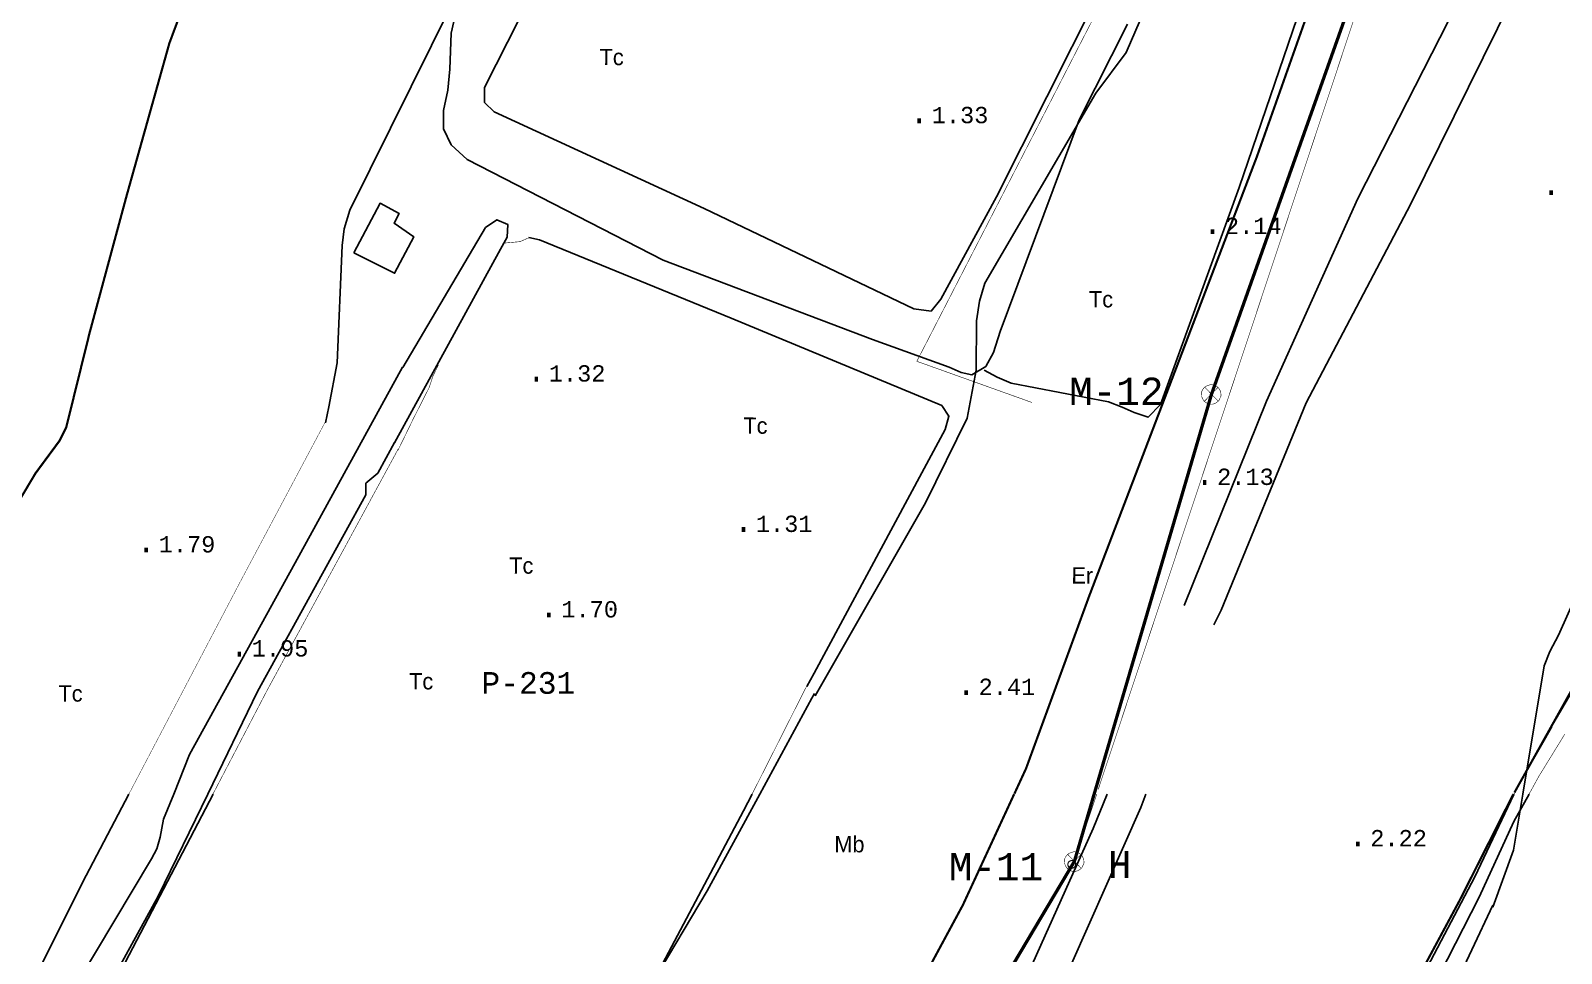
# Model space of a CAD drawing. Extents: x 742700 to 743500, y 4404700 to 4405200.
# Drawn here: x 743092.9 to 743233.2, y 4404985.4 to 4405070 of the extents above; entities that cross this region are included whole.
import ezdxf

# ---------------------------------------------------------------- set-up
doc = ezdxf.new("R2010")
doc.units = 0
doc.header["$MEASUREMENT"] = 0
for name, color, linetype in [('10', 7, 'CONTINUOUS'), ('13', 7, 'CONTINUOUS'), ('18', 7, 'CONTINUOUS'), ('2', 7, 'CONTINUOUS'), ('21', 7, 'CONTINUOUS'), ('24', 7, 'CONTINUOUS'), ('33', 7, 'CONTINUOUS'), ('41', 7, 'CONTINUOUS'), ('42', 7, 'CONTINUOUS'), ('46', 7, 'CONTINUOUS'), ('50', 7, 'CONTINUOUS'), ('51', 7, 'CONTINUOUS'), ('6', 7, 'CONTINUOUS')]:
    doc.layers.add(name, color=color, linetype=linetype)
doc.styles.add('MONOTXT', font='monotxt', dxfattribs={"height": 0.2})
doc.styles.get("Standard").update_dxf_attribs({"font": 'txt', "height": 0.2})

msp = doc.modelspace()

# ---------------------------------------------------------------- linework, layer by layer
at = {"layer": '10', "color": 7, "linetype": 'Continuous', "const_width": 0.05}
for points in [[(743201.1199999999, 4405037.560000001), (743201.5499999998, 4405037.42), (743201.74, 4405037.29), (743201.8699999999, 4405037.12), (743201.98, 4405036.91), (743202.01, 4405036.69), (743202.01, 4405036.48), (743201.8200000002, 4405036.07), (743201.6299999999, 4405035.91), (743201.4399999998, 4405035.8), (743201.23, 4405035.75), (743201.0099999999, 4405035.75), (743200.7899999998, 4405035.8), (743200.6099999999, 4405035.91), (743200.4199999998, 4405036.07), (743200.23, 4405036.48), (743200.25, 4405036.91), (743200.3599999999, 4405037.12), (743200.4999999999, 4405037.29), (743200.6899999998, 4405037.42), (743201.1199999999, 4405037.560000001)], [(743201.74, 4405037.29), (743200.4999999999, 4405036.02)], [(743200.52, 4405037.310000001), (743201.7699999998, 4405036.02)], [(743188.5599999998, 4404994.72), (743188.9899999999, 4404994.58), (743189.1800000002, 4404994.45), (743189.3099999998, 4404994.28), (743189.4199999998, 4404994.07), (743189.4500000002, 4404993.85), (743189.4500000002, 4404993.64), (743189.26, 4404993.23), (743189.07, 4404993.07), (743188.8799999999, 4404992.96), (743188.6700000002, 4404992.91), (743188.4500000002, 4404992.91), (743188.2299999999, 4404992.96), (743188.0499999998, 4404993.07), (743187.8599999999, 4404993.23), (743187.67, 4404993.64), (743187.69, 4404994.07), (743187.8, 4404994.28), (743187.9400000002, 4404994.45), (743188.1299999999, 4404994.58), (743188.5599999998, 4404994.72)], [(743189.1800000002, 4404994.45), (743187.9400000002, 4404993.18)], [(743187.9599999998, 4404994.47), (743189.2099999998, 4404993.18)]]:
    msp.add_lwpolyline(points, dxfattribs=at)
at = {"layer": '13', "color": 3, "linetype": 'Continuous'}
for points, const_width in [([(743270.08, 4405200), (743261.4899999999, 4405180.8), (743226.53, 4405108.2), (743201.15, 4405036.67), (743190.36, 4404999.89)], 0.3), ([(743226.53, 4405108.2), (743190.77, 4405000.44)], 0.05), ([(743000.0000000001, 4404710.21), (743030.4199999998, 4404739.560000001), (743062.7499999999, 4404788.37), (743105.27, 4404844), (743145.61, 4404921.49), (743188.5799999998, 4404993.83), (743190.39, 4405000)], 0.3), ([(743188.5799999998, 4404993.83), (743190.63, 4405000)], 0.05)]:
    msp.add_lwpolyline(points, dxfattribs=dict(at, const_width=const_width))
at = {"layer": '18', "color": 3, "linetype": 'Continuous', "const_width": 0.2}
msp.add_lwpolyline([(743248.67, 4405200), (743248.56, 4405199.75), (743212.6599999998, 4405126.95), (743145.0299999998, 4405170.85), (743134.01, 4405148.16), (743132.7399999999, 4405145.06), (743129.14, 4405134.46), (743122.1399999999, 4405114.73), (743112.3100000002, 4405086.79), (743105.6199999999, 4405068.85), (743101.7099999998, 4405054.9), (743098.32, 4405042.34), (743096.17, 4405033.64), (743095.5399999998, 4405032.38), (743093.3399999999, 4405029.4), (743076.1299999999, 4405000.46)], dxfattribs=at)
at = {"layer": '2', "color": 7, "linetype": 'Continuous'}
msp.add_3dface([(743500, 4404700), (743500, 4405200), (742700, 4405200), (742700, 4404700)], dxfattribs=at)
at = {"layer": '21', "color": 30, "linetype": 'Continuous', "elevation": 2}
for points in [[(743164.8299999998, 4405009.01), (743174.94, 4405026.71), (743178.74, 4405034.48), (743179.57, 4405038.87), (743179.6099999999, 4405043.38), (743179.8899999999, 4405045.2), (743180.37, 4405046.84), (743190.5500000002, 4405064.27), (743193.32, 4405067.99), (743195.8, 4405073.75)], [(743229.69, 4405000), (743231.6399999999, 4405011.74), (743232.16, 4405013.08), (743232.9400000002, 4405014.57), (743241.2099999998, 4405033.07)], [(743159.7299999999, 4405000), (743164.5, 4405008.78), (743164.75, 4405009.23)], [(743108.5199999998, 4404900.88), (743110.61, 4404905.41), (743110.7999999998, 4404906.53), (743111.2, 4404907.48), (743111.7099999998, 4404908.38), (743112.4199999998, 4404909.2), (743113.32, 4404909.9), (743114.05, 4404910.8), (743123.2199999999, 4404930), (743124.6, 4404933.69), (743135.0000000001, 4404951.59), (743141.6299999999, 4404964.03), (743149.95, 4404982.74), (743154.91, 4404991.13), (743159.7299999999, 4405000)], [(743226.9200000002, 4404989.62), (743228.8299999998, 4404994.84), (743229.69, 4405000)], [(743223.09, 4404981.61), (743226.9200000002, 4404989.82)]]:
    msp.add_lwpolyline(points, dxfattribs=at)
at = {"layer": '33', "color": 5, "linetype": 'Continuous', "extrusion": (-0.043332736599638, 0.02163295979981928, 0.9988264558916559), "const_width": 0.05, "elevation": 63092.46460599999}
msp.add_lwpolyline([(-4273217.908584859, -1301112.677105719), (-4273149.351236572, -1301113.502996727), (-4273150.686006759, -1301102.353468103)], dxfattribs=at)
at = {"layer": '33', "color": 1, "linetype": 'Continuous', "const_width": 0.1, "elevation": 2.77}
msp.add_lwpolyline([(743188.1, 4404993.810000001), (743188.04, 4404993.75), (743188, 4404993.67), (743187.9799999999, 4404993.59), (743187.9799999999, 4404993.51), (743188, 4404993.42), (743188.0299999998, 4404993.35), (743188.0899999999, 4404993.28), (743188.16, 4404993.24), (743188.24, 4404993.2), (743188.32, 4404993.19), (743188.4099999998, 4404993.2), (743188.4899999999, 4404993.23), (743188.5599999998, 4404993.28), (743188.6199999999, 4404993.34), (743188.6599999998, 4404993.42), (743188.68, 4404993.5), (743188.68, 4404993.58), (743188.6599999998, 4404993.67), (743188.6199999999, 4404993.74), (743188.5599999998, 4404993.810000001), (743188.4899999999, 4404993.86), (743188.42, 4404993.89), (743188.3299999998, 4404993.9), (743188.2499999999, 4404993.89), (743188.17, 4404993.86), (743188.1, 4404993.810000001), (743188.1, 4404993.810000001)], dxfattribs=at)
at = {"layer": '41', "color": 1, "linetype": 'Continuous', "extrusion": (0.8492193516112891, -0.5280402379070195, 0), "const_width": 0.05, "elevation": -1694969.60526}
msp.add_lwpolyline([(4133262.81333084, 2.08), (4133257.302387183, 4.47)], dxfattribs=at)
at = {"layer": '41', "color": 3, "linetype": 'Continuous', "const_width": 0.05}
for points, elevation in [([(743138.68, 4405051.06), (743137.7599999999, 4405050.65), (743136.3, 4405050.52)], 1.74), ([(743126.5799999998, 4405031.53), (743127.9699999999, 4405034.39), (743129.45, 4405037.310000001), (743129.7599999999, 4405038.28), (743130.28, 4405039.35)], 1.73), ([(743159.0399999998, 4405000), (743164.0699999998, 4405009.96)], 1.99)]:
    msp.add_lwpolyline(points, dxfattribs=dict(at, elevation=elevation))
at = {"layer": '41', "color": 3, "linetype": 'Continuous', "extrusion": (0.570973835800148, -0.2951606856000765, 0.7660737879001988), "const_width": 0.05, "elevation": -875889.409917}
msp.add_lwpolyline([(4254318.164341646, 1043944.513275617), (4254340.318603345, 1043944.342136683), (4254356.717506791, 1043944.093207325)], dxfattribs=at)
at = {"layer": '41', "color": 3, "linetype": 'Continuous', "extrusion": (0.0556038329005701, -0.03110423070031891, 0.997968306410232), "const_width": 0.05, "elevation": -95692.58700099999}
msp.add_lwpolyline([(4207208.801487826, 1498925.525649869), (4207183.722724702, 1498925.211738826), (4207172.920953558, 1498924.897827782)], dxfattribs=at)
at = {"layer": '41', "color": 3, "linetype": 'Continuous'}
for points in [[(743119.93, 4405034.05, 2.02), (743120.23, 4405035.49, 1.84), (743120.9899999999, 4405039.53, 1.84), (743121.46, 4405050.3, 1.65), (743121.6499999998, 4405051.83, 1.65), (743122.15, 4405053.54, 1.65), (743131.5100000001, 4405072.39, 1.65), (743140.05, 4405091.25, 1.66), (743142.1799999998, 4405096.32, 1.66), (743150.7099999998, 4405115.54, 1.44), (743155.1299999999, 4405125.36, 1.45), (743155.38, 4405126.42, 1.45), (743155.07, 4405127.810000001, 1.45), (743154.0999999999, 4405128.69, 1.45), (743148.75, 4405131.73, 1.45), (743131.9999999999, 4405143.21, 1.45), (743118.8599999999, 4405151.17, 1.45)], [(743180.3000000002, 4405038.87, 2.6), (743181.5099999999, 4405038.21, 2.58), (743182.7699999998, 4405037.66, 2.58), (743191.7099999998, 4405035.96, 2.45), (743192.9699999999, 4405035.48, 2.39), (743194.05, 4405034.97, 2.39), (743195.3399999999, 4405034.55, 2.39), (743196.4699999999, 4405035.71, 2.39), (743203.6699999998, 4405055.62, 2.4), (743210.2299999999, 4405074.77, 2.39), (743214.8299999998, 4405087.16, 2.51), (743215.0400000002, 4405088.55, 2.53), (743214.73, 4405089.7, 2.53), (743214.03, 4405090.62, 2.53), (743213.12, 4405091.17, 2.53), (743211.0499999998, 4405091.85, 2.44), (743209.18, 4405093.03, 2.44), (743208.19, 4405093.57, 2.44)], [(743164.06, 4405009.86, 1.42), (743164.7099999998, 4405011.09, 1.55), (743174.6, 4405029.45, 1.62), (743176.74, 4405033.43, 1.62), (743177.0799999998, 4405034.64, 1.62), (743176.42, 4405035.62, 1.62), (743157.1099999999, 4405043.64, 1.75), (743139.5499999998, 4405050.810000001, 1.83), (743138.5700000002, 4405051.02, 1.83)], [(743023.9799999999, 4405000, 1.56), (743015.65, 4404987.13, 1.55), (743011.2700000001, 4404979.15, 1.54), (743009.8, 4404976.82, 1.49), (743009.0999999999, 4404975.55, 1.49), (743008.7099999998, 4404974.59, 1.51), (743008.45, 4404973.53, 1.51), (743008.52, 4404972.37, 1.51), (743009.2199999999, 4404970.24, 1.51), (743017.15, 4404964.03, 1.5), (743036.4, 4404950.53, 1.5), (743049.66, 4404942.14, 1.5), (743057.8999999998, 4404937.18, 1.53), (743062.89, 4404934.37, 1.54), (743065.65, 4404933.06, 1.54), (743066.8099999998, 4404933.43, 1.54), (743067.6199999999, 4404934.6, 1.54), (743068.59, 4404936.3, 1.54), (743083.07, 4404962.74, 1.54), (743097.6599999998, 4404991.89, 2.22), (743101.91, 4405000, 2.17)], [(743109.6199999999, 4405000, 1.81), (743097.38, 4404976.55, 1.75), (743081.8699999999, 4404947.89, 1.78), (743072.63, 4404929.77, 1.87), (743077.7399999999, 4404926, 1.87), (743092.03, 4404914.66, 1.86), (743106.81, 4404905.13, 1.98), (743110.7000000002, 4404911.72, 1.98), (743125.44, 4404937.04, 1.98), (743142.5899999999, 4404968.89, 1.99), (743158.2599999999, 4404998.46, 1.99), (743159.0399999998, 4405000, 1.99)]]:
    msp.add_polyline3d(points, dxfattribs=at)
at = {"layer": '42', "color": 3, "linetype": 'Continuous', "elevation": 2.77}
msp.add_lwpolyline([(743126.26, 4405032.21), (743135.9799999999, 4405049.97), (743136.5700000002, 4405051.07), (743136.64, 4405052.23), (743135.6399999999, 4405052.66), (743134.5899999999, 4405051.94), (743127.02, 4405039.11)], dxfattribs=at)
at = {"layer": '42', "color": 3, "linetype": 'Continuous', "extrusion": (-0.04661717309870669, 0.02564659189928848, 0.9985835425722962), "elevation": 78334.707841}
msp.add_lwpolyline([(-4217676.061863575, -1470138.940726187), (-4217686.495779637, -1470139.477283274), (-4217707.084227123, -1470139.459141082), (-4217707.084227123, -1470139.459141082), (-4217708.02171745, -1470139.974173928), (-4217709.34836752, -1470139.472094316), (-4217712.552688508, -1470139.477283274)], dxfattribs=at)
at = {"layer": '42', "color": 3, "linetype": 'Continuous'}
for points in [[(743190.66, 4405073.12, 2.53), (743181.43, 4405054.77, 3.02), (743176.3200000002, 4405045.37, 3.68), (743175.44, 4405044.28, 3.68), (743173.8599999999, 4405044.48, 3.84), (743154.63, 4405053.69, 3.92), (743135.38, 4405062.55, 3.53), (743135.38, 4405062.55, 3.53), (743134.5099999999, 4405063.41, 3.47), (743134.5, 4405064.78, 3.41), (743137.68, 4405071.06, 3.29)], [(743131.7000000002, 4405070.84, 3.05), (743131.4599999998, 4405069.76, 3.05), (743131.34, 4405066.48, 3.05), (743131.1499999998, 4405064.54, 3.05), (743130.7600000001, 4405062.67, 3.05), (743130.75, 4405061.01, 3.05), (743131.4500000002, 4405059.52, 3.05), (743132.92, 4405058.17, 3.04), (743150.8799999999, 4405048.94, 3.2), (743170.06, 4405041.69, 3.2), (743177.1099999999, 4405039.14, 3.2), (743178.2, 4405038.65, 3.2), (743179.18, 4405038.45, 3.2), (743180.4500000002, 4405039.21, 3.2), (743181.15, 4405040.49, 3.2), (743181.7699999998, 4405042.42, 3.2), (743189.02, 4405061.83, 2.65), (743193.4500000002, 4405070.6, 2.32)], [(743126.9899999999, 4405039.15, 2.54), (743117.15, 4405021.21, 2.34), (743107.4699999999, 4405003.61, 2.34), (743106.02, 4405000, 2.34)], [(743106.02, 4405000, 2.34), (743105.09, 4404997.7, 2.34), (743104.7899999998, 4404996.03, 2.34), (743104.46, 4404994.96, 2.34), (743103.9699999999, 4404994.07, 2.34), (743093.71, 4404976.89, 2.34), (743084.5999999999, 4404959.08, 2.34), (743075.2, 4404941.38, 2.34), (743072.0699999998, 4404934.46, 2.33), (743071.7099999998, 4404933.36, 2.33), (743072.83, 4404933.27, 2.33), (743074.0200000001, 4404934.11, 2.33), (743074.97, 4404935.19, 2.33), (743076.6700000002, 4404938.15, 2.33), (743086.3799999999, 4404955.78, 2.34), (743094.7399999999, 4404972.7, 3.03), (743104.58, 4404990.62, 3.15), (743109.14, 4405000, 3.12)]]:
    msp.add_polyline3d(points, dxfattribs=at)
at = {"layer": '46', "color": 7, "linetype": 'Continuous', "const_width": 0.2}
for points in [[(743318.84, 4405199.69), (743314.8, 4405191.73), (743309.81, 4405182.71), (743307.24, 4405177.5), (743305.55, 4405172.09), (743301.7799999998, 4405159.18), (743298.7699999998, 4405150.55), (743293.57, 4405135.33), (743288.81, 4405123.86), (743281.2599999999, 4405105.91), (743274.25, 4405090.13), (743267.7699999998, 4405074.4), (743262.35, 4405062.26), (743256.2600000001, 4405049.92), (743242.81, 4405025.04), (743228.91, 4405000.13)], [(743061.0500000002, 4405192.93), (743178.0999999999, 4405118.83), (743217.78, 4405093.69), (743205.3, 4405058.43), (743189.9399999998, 4405018.17), (743184.15, 4405002.35), (743183.0799999998, 4405000.03)], [(743183.06, 4405000), (743178.3599999999, 4404989.83), (743158.6099999999, 4404953.2), (743143.09, 4404924.02), (743125.2199999999, 4404891.1), (743124.18, 4404889.34), (743102.2099999998, 4404855.01), (743081.27, 4404821.18), (743061.0199999998, 4404789.49), (743000.0000000001, 4404830.94)], [(743228.8299999998, 4405000), (743228.7000000002, 4404999.77), (743223.9099999998, 4404990.28), (743216.94, 4404977.3), (743203.53, 4404951.38), (743202.8299999998, 4404950.13), (743197.6099999999, 4404944.18), (743187.07, 4404931.03), (743183.05, 4404925.49), (743177.25, 4404915.21), (743166.1099999999, 4404887.44), (743161.15, 4404877.4), (743156.8, 4404870.24), (743155.1499999998, 4404867.12), (743152.37, 4404861.45), (743141.64, 4404842.75), (743123.54, 4404812.29), (743112.57, 4404793.29), (743101.7199999999, 4404774.69), (743092.19, 4404756.9), (743085.9, 4404743.3), (743076.7, 4404724.9), (743068.4500000002, 4404709.48), (743063.51, 4404700)]]:
    msp.add_lwpolyline(points, dxfattribs=at)
at = {"layer": '51', "color": 1, "linetype": 'Continuous'}
msp.add_polyline3d([(743122.53, 4405049.64, 4.36), (743126.27, 4405047.76, 5.01), (743128.0299999998, 4405051.09, 5.13), (743126.2199999999, 4405052.34, 4.8), (743126.69, 4405053.22, 4.48), (743124.94, 4405054.18, 4.48), (743122.53, 4405049.64, 4.36)], dxfattribs=at)
at = {"layer": '6', "color": 7, "linetype": 'Continuous', "extrusion": (-0.9261059397980925, 0.377263552799223, 0), "const_width": 0.05, "elevation": 973571.813471}
msp.add_lwpolyline([(-4359875.760683818, 2.82), (-4359894.8189786, 2.69)], dxfattribs=at)
at = {"layer": '6', "color": 7, "linetype": 'Continuous', "extrusion": (0.9324620236468355, -0.3612680091794022, 0), "const_width": 0.05, "elevation": -898384.3361389999}
msp.add_lwpolyline([(4376004.229568187, 2.69), (4375987.842841852, 2.71)], dxfattribs=at)
at = {"layer": '6', "color": 7, "linetype": 'Continuous', "const_width": 0.05, "elevation": 2.25}
for points in [[(743228.89, 4405000), (743232.3699999999, 4405006.11)], [(743233.5300000001, 4405005.49), (743231.15, 4405001.62), (743230.26, 4405000)]]:
    msp.add_lwpolyline(points, dxfattribs=at)
at = {"layer": '6', "color": 7, "linetype": 'Continuous'}
for points in [[(743232.2199999999, 4405006.04, 0.63), (743242.9299999998, 4405024.32, 0.64), (743252.6699999998, 4405042.5, 0.55), (743262.2399999999, 4405060.92, 0.17), (743270.2199999999, 4405079.63, 0.18), (743278.5600000002, 4405098.73, 0.18), (743286.73, 4405117.04, 0.19), (743294.8699999999, 4405136.98, 0.34), (743297.4199999998, 4405145.84, 0.31), (743300.43, 4405153.72, 0.19), (743300.9899999999, 4405154.88, 0.19)], [(743198.6499999998, 4405017.3, 2.04), (743206.18, 4405036.02, 2.15), (743214.56, 4405054.61, 2.16), (743224.3499999999, 4405073.81, 2.03), (743233.89, 4405092.06, 2.03), (743243.71, 4405109.98, 2.15), (743243.71, 4405109.98, 2.15), (743244.0299999998, 4405111.1, 2.21), (743243.89, 4405112.15, 2.21), (743243.19, 4405113.05, 2.25), (743240.31, 4405115.75, 2.37), (743234.8699999999, 4405119.39, 2.42), (743233.7599999999, 4405119.7, 2.42), (743232.63, 4405118.99, 2.39), (743228.91, 4405114.42, 2.34), (743228.03, 4405113.6, 2.47), (743227.18, 4405112.95, 2.74), (743225.3399999999, 4405111.88, 3.6), (743223.65, 4405111.61, 3.45)], [(743201.3499999999, 4405015.52, 2.16), (743202.0299999998, 4405016.86, 2.16), (743209.8299999998, 4405035.88, 2.24), (743219.39, 4405054.06, 2.16), (743228.7000000002, 4405072.94, 2.06), (743238.5600000002, 4405090.86, 2)], [(743195.14, 4405000, 2.71), (743194.66, 4404998.75, 2.71), (743186.74, 4404980.92, 2.51), (743175.99, 4404959.65, 2.67), (743165.7199999999, 4404942.8, 2.66), (743152.0299999998, 4404919.69, 2.58), (743142.78, 4404903.23, 2.43), (743135.0199999998, 4404889.08, 2.44), (743128.6999999998, 4404876.49, 2.48), (743120.18, 4404861.14, 2.45), (743109.72, 4404844.45, 2.39), (743098.38, 4404825.16, 2.37), (743085.2199999999, 4404802.87, 2.09), (743070.98, 4404776.28, 2.15), (743059.9799999999, 4404756.82, 2.13), (743046.72, 4404733.51, 2.13), (743031.98, 4404708.53, 2.11), (743026.7, 4404700, 2.1)], [(743106, 4404858.23, 2.71), (743107.6199999999, 4404857.9, 2.71), (743110.4699999999, 4404858.27, 2.71), (743114.8799999999, 4404860.47, 2.77), (743120.43, 4404866.55, 2.77), (743126.0699999998, 4404877.560000001, 2.77), (743133.3499999999, 4404892.98, 2.77), (743142.78, 4404910.42, 2.77), (743154.8199999998, 4404931.02, 2.78), (743167.56, 4404952.45, 3.05), (743175.03, 4404965.38, 3.11), (743184.04, 4404982.87, 2.87), (743190.29, 4404996.84, 2.84), (743191.5799999998, 4405000, 2.82)], [(743220.9499999998, 4404984.16, 2.12), (743225.2699999998, 4404992.4, 2.25), (743228.8600000001, 4404999.95, 2.25), (743228.89, 4405000, 2.25)], [(743230.26, 4405000, 2.25), (743228.8600000001, 4404997.47, 2.25), (743225.6800000002, 4404990.53, 2.25), (743222.04, 4404983.43, 2.25)]]:
    msp.add_polyline3d(points, dxfattribs=at)

# ---------------------------------------------------------------- texts
at = {"layer": '24', "color": 7, "linetype": 'Continuous', "style": 'MONOTXT'}
for s, height, p in [('1.33                        ', 1.5, (743175.4999999999, 4405061.51, 1.33)), ('.                           ', 1.99, (743173.5, 4405061.51, 1.33)), ('.                           ', 1.99, (743231.4100000001, 4405054.93, 2.14)), ('.                           ', 1.99, (743200.3799999999, 4405051.35, 2.14)), ('2.14                        ', 1.5, (743202.3799999999, 4405051.35, 2.14)), ('1.32                        ', 1.5, (743140.3999999998, 4405037.82, 1.32)), ('.                           ', 1.99, (743138.4, 4405037.82, 1.32)), ('2.13                        ', 1.5, (743201.66, 4405028.34, 2.13)), ('.                           ', 1.99, (743199.66, 4405028.34, 2.13)), ('1.31                        ', 1.5, (743159.38, 4405024.03, 1.31)), ('1.79                        ', 1.5, (743104.64, 4405022.15, 1.79)), ('.                           ', 1.99, (743157.38, 4405024.03, 1.31)), ('.                           ', 1.99, (743102.64, 4405022.15, 1.79)), ('1.70                        ', 1.5, (743141.55, 4405016.19, 1.7)), ('.                           ', 1.99, (743139.5499999998, 4405016.19, 1.7)), ('1.95                        ', 1.5, (743113.1699999998, 4405012.61, 1.95)), ('.                           ', 1.99, (743111.1700000002, 4405012.61, 1.95)), ('2.41                        ', 1.5, (743179.8, 4405009.08, 2.41)), ('.                           ', 1.99, (743177.7999999998, 4405009.08, 2.41)), ('.                           ', 1.99, (743213.7, 4404995.2, 2.22)), ('2.22                        ', 1.5, (743215.7, 4404995.2, 2.22))]:
    msp.add_text(s, height=height, dxfattribs=at).set_placement(p)
at = {"layer": '42', "color": 7, "linetype": 'Continuous'}
for s, p in [('Tc                          ', (743145.05, 4405066.84, 1.13)), ('Tc                          ', (743189.91, 4405044.63, 1.32)), ('Tc                          ', (743158.23, 4405033.04, 1.13)), ('Tc                          ', (743136.7700000001, 4405020.21, 1.12)), ('Er                          ', (743188.3, 4405019.3, 1.13)), ('Tc                          ', (743127.5899999999, 4405009.6, 1.67)), ('Tc                          ', (743095.4499999998, 4405008.48, 1.67)), ('Mb                          ', (743166.57, 4404994.66, 2.64))]:
    msp.add_text(s, height=1.49, rotation=359.7900000066, dxfattribs=at).set_placement(p)
at = {"layer": '50', "color": 7, "linetype": 'Continuous', "style": 'MONOTXT'}
for s, height, p in [('M-12                        ', 2.5, (743188.0899999999, 4405035.68)), ('P-231', 1.99, (743134.22, 4405009.19)), ('M-11                        ', 2.5, (743177.06, 4404992.09)), ('H                           ', 2.5, (743191.65, 4404992.29))]:
    msp.add_text(s, height=height, dxfattribs=at).set_placement(p)

doc.saveas('drawing.dxf')
